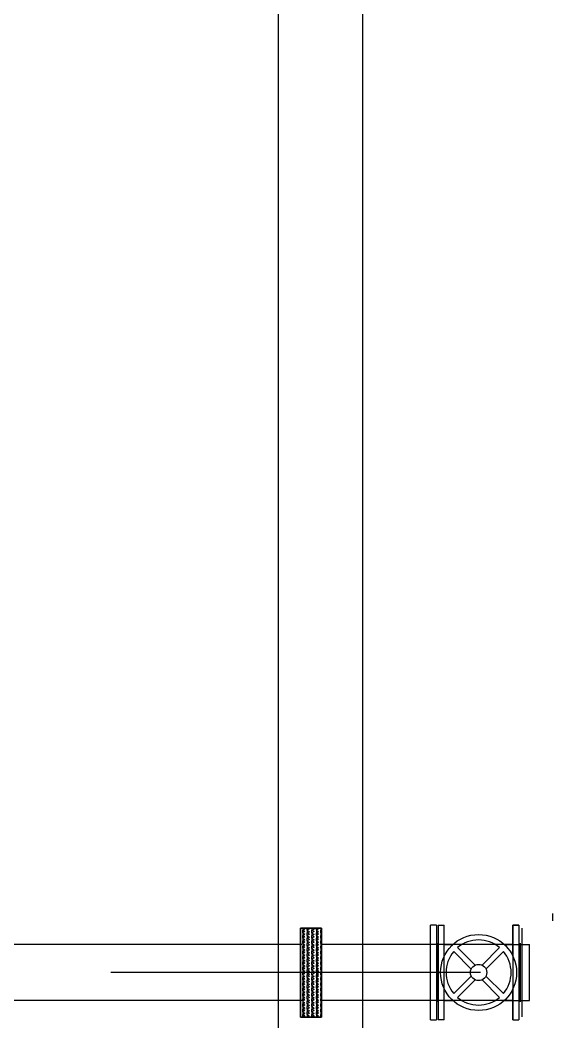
# Model space of a CAD drawing. Extents: x 846 to 947, y 375 to 797.
# Drawn here: x 857.648 to 859.81, y 429.422 to 433.489 of the extents above; entities that cross this region are included whole.
import ezdxf

# ---------------------------------------------------------------- set-up
doc = ezdxf.new("R2010")
doc.units = 0
doc.header["$MEASUREMENT"] = 0
doc.layers.add('2', color=2, linetype='CONTINUOUS')
doc.layers.add('Fire', color=1, linetype='CONTINUOUS', lineweight=30)
doc.layers.add('section', color=7, linetype='CONTINUOUS', lineweight=35)

msp = doc.modelspace()

# ---------------------------------------------------------------- hatches: boundary and pattern name
at = {"layer": 'Fire'}
h = msp.add_hatch(dxfattribs=at)
h.set_pattern_fill('TRIANG', color=4, scale=0.057, angle=-90, style=0)
h.set_pattern_definition([(150, (1292.264694, -1392.68583), (-0.018511293, -0.01068749998), [0.0106875, -0.0106875]), (210, (1292.264694, -1392.68583), (-1e-11, -0.02137499998), [0.0106875, -0.0106875]), (90, (1292.255438, -1392.691174), (-0.01851129298, 0.0106875), [0.0106875, -0.0106875])])
h.paths.add_polyline_path([(858.7864, 429.8035), (858.872, 429.8035), (858.872, 429.4425), (858.7864, 429.4425)])
h = msp.add_hatch(dxfattribs=at)
h.set_pattern_fill('TRIANG', color=4, scale=0.057, angle=-90, style=0)
h.set_pattern_definition([(210, (1292.264694, 2251.931854), (-0.018511293, 0.01068749998), [0.0106875, -0.0106875]), (150, (1292.264694, 2251.931854), (-1e-11, 0.02137499998), [0.0106875, -0.0106875]), (270, (1292.255438, 2251.937197), (-0.01851129298, -0.0106875), [0.0106875, -0.0106875])])
h.paths.add_polyline_path([(858.7864, 429.4425), (858.872, 429.4425), (858.872, 429.8035), (858.7864, 429.8035)])

# ---------------------------------------------------------------- linework, layer by layer
at = {"layer": '2', "color": 9}
for p, q in [((858.6974, 425.747), (858.6974, 436.577)), ((859.0394, 426.089), (859.0394, 436.349)), ((859.0394, 426.089), (859.0394, 431.789))]:
    msp.add_line(p, q, dxfattribs=at)
at = {"layer": 'Fire', "color": 4}
for points in [[(858.7864, 429.8035), (858.7864, 429.4425), (858.872, 429.4425), (858.872, 429.8035)], [(858.7864, 429.4425), (858.7864, 429.8035), (858.872, 429.8035), (858.872, 429.4425)]]:
    msp.add_lwpolyline(points, close=True, dxfattribs=at)
at = {"layer": 'section', "color": 1, "lineweight": -3}
for p, q in [((859.8103, 429.8322), (859.8103, 429.8626)), ((859.3382, 429.8154), (859.3137, 429.8154)), ((859.3137, 429.4306), (859.3137, 429.8154)), ((859.3382, 429.8154), (859.3382, 429.4306)), ((859.3447, 429.8154), (859.3692, 429.8154)), ((859.3447, 429.8154), (859.3447, 429.4306)), ((859.3692, 429.6889), (859.3692, 429.8154)), ((859.648, 429.8155), (859.648, 429.4307)), ((859.648, 429.8155), (859.648, 429.4307)), ((859.648, 429.8155), (859.6725, 429.8155)), ((859.648, 429.8155), (859.6725, 429.8155)), ((859.648, 429.6889), (859.648, 429.8155)), ((859.6725, 429.8155), (859.648, 429.8155)), ((859.6725, 429.8155), (859.6725, 429.4307)), ((859.6725, 429.8155), (859.6725, 429.4307)), ((859.6725, 429.8155), (859.6725, 429.4307)), ((859.6835, 429.8034), (859.6835, 429.4428)), ((858.7915, 429.737), (853.6233, 429.7372)), ((859.3415, 429.5035), (859.3415, 429.7425)), ((859.6783, 429.5036), (859.6783, 429.7426)), ((859.6464, 429.737), (858.872, 429.737)), ((859.3692, 429.7371), (859.4048, 429.7371)), ((859.4048, 429.7371), (859.3692, 429.7371)), ((859.4077, 429.7084), (859.4787, 429.6373)), ((859.4233, 429.7239), (859.4943, 429.6529)), ((859.5939, 429.7239), (859.5228, 429.6529)), ((859.6094, 429.7084), (859.5384, 429.6373)), ((859.6123, 429.7371), (859.7154, 429.7371)), ((859.648, 429.7371), (859.6123, 429.7371)), ((859.6215, 429.7371), (859.648, 429.7371)), ((859.7154, 429.5091), (859.7154, 429.7371)), ((859.3692, 429.4306), (859.3692, 429.6889)), ((859.4787, 429.6088), (859.4077, 429.5378)), ((859.4943, 429.5933), (859.4233, 429.5222)), ((859.5228, 429.5933), (859.5939, 429.5222)), ((859.5384, 429.6088), (859.6094, 429.5378)), ((859.648, 429.4307), (859.648, 429.5572)), ((858.7915, 429.509), (853.6232, 429.5091)), ((859.6464, 429.509), (858.872, 429.509)), ((859.3692, 429.5091), (859.4048, 429.5091)), ((859.4048, 429.5091), (859.3692, 429.5091)), ((859.6123, 429.5091), (859.7154, 429.5091)), ((859.648, 429.5091), (859.6123, 429.5091)), ((859.6215, 429.5091), (859.648, 429.5091)), ((859.3137, 429.4306), (859.3382, 429.4306)), ((859.3692, 429.4306), (859.3447, 429.4306)), ((859.648, 429.4307), (859.6725, 429.4307)), ((859.648, 429.4307), (859.6725, 429.4307)), ((859.648, 429.4307), (859.6725, 429.4307))]:
    msp.add_line(p, q, dxfattribs=at)
at = {"layer": 'section', "lineweight": -3}
msp.add_line((859.5162, 429.623), (858.0172, 429.623), dxfattribs=at)
at = {"layer": 'section', "color": 1, "lineweight": -3}
for radius in [0.1542, 0.0331]:
    msp.add_circle((859.5086, 429.6231), radius, dxfattribs=at)
for start, end in [(49.7877, 130.2123), (139.7877, 220.2123), (319.7877, 40.2123), (229.7877, 310.2123)]:
    msp.add_arc((859.5086, 429.6231), 0.1321, start, end, dxfattribs=at)

doc.saveas('drawing.dxf')
